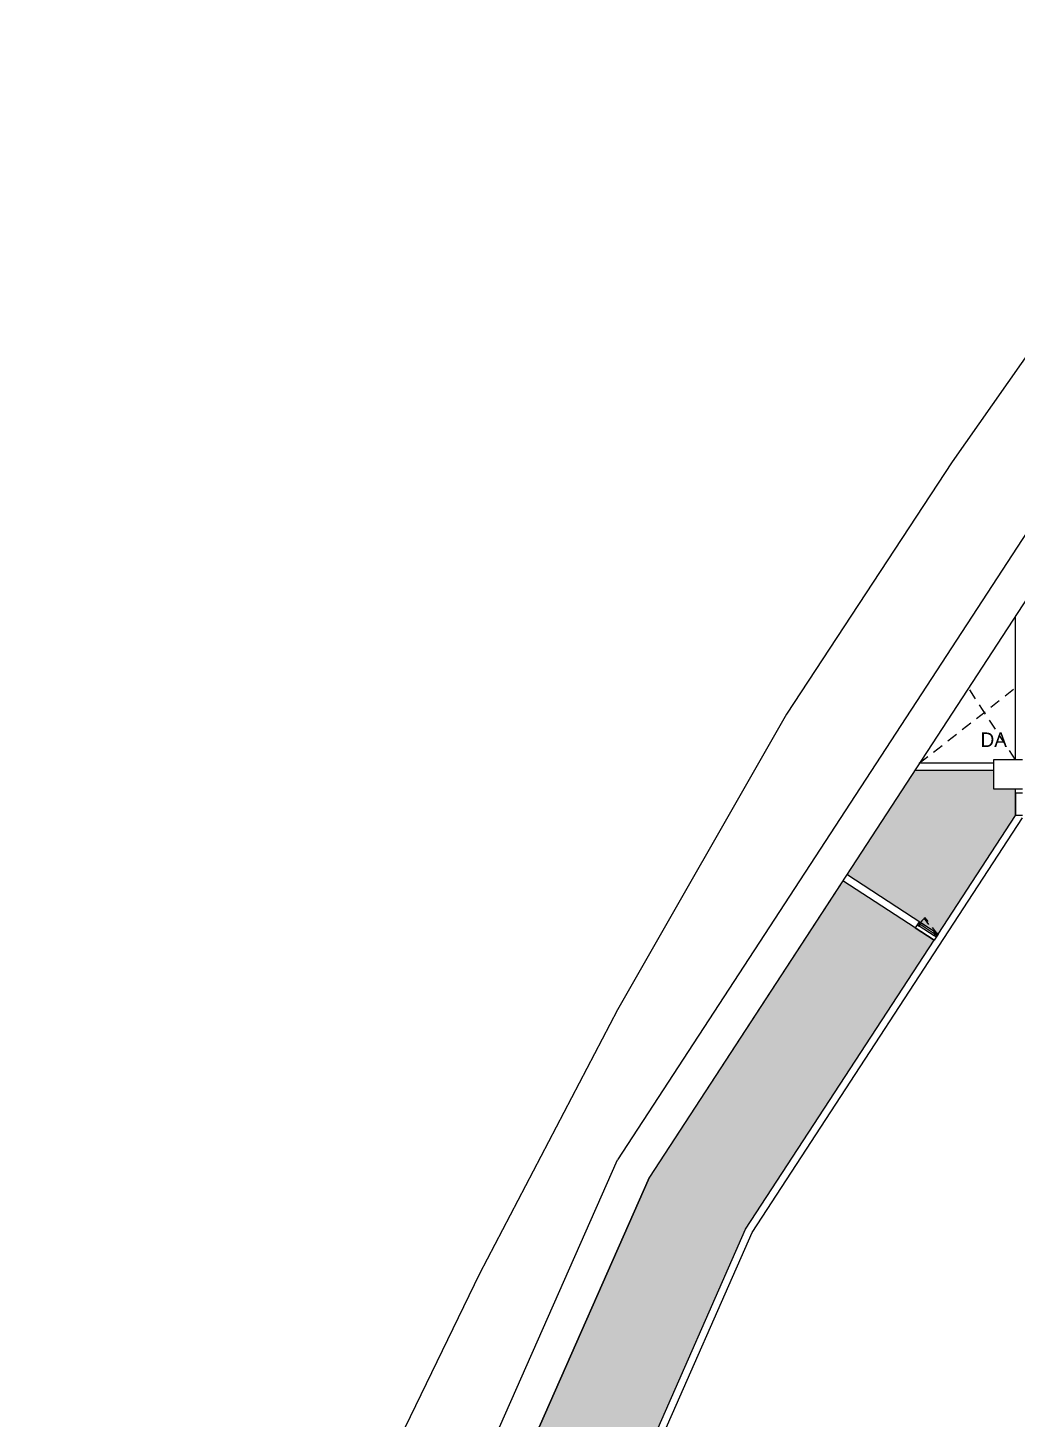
# Model space of a CAD drawing. Header units: millimetres. Extents: x -7718 to 414843, y 91724 to 341395.
# Drawn here: x 80428 to 107653, y 216652 to 254959 of the extents above; entities that cross this region are included whole.
import ezdxf
from ezdxf.enums import TextEntityAlignment as Align

# ---------------------------------------------------------------- set-up
doc = ezdxf.new("R2010")
doc.units = ezdxf.units.MM
doc.header["$LTSCALE"] = 200
doc.header["$MEASUREMENT"] = 0
doc.linetypes.add('HID', pattern=[5, 3, -2])
doc.linetypes.add('HIDDEN', pattern=[2, 1, -1])
doc.layers.add('e-plan', color=9, linetype='CONTINUOUS')
doc.layers.add('sol-252', color=252, linetype='CONTINUOUS')
doc.styles.add('kiahn', font='HY울릉도L.TTF')

msp = doc.modelspace()

# ---------------------------------------------------------------- hatches: boundary and pattern name
at = {"layer": 'sol-252'}
h = msp.add_hatch(color=256, dxfattribs=at)
h.paths.add_polyline_path([(102963, 231645), (104830, 234509), (107003, 234509), (107003, 234009), (107603, 234009), (107603, 233269), (105476, 230007)])
h.paths.add_polyline_path([(102854, 231478), (97534, 223317), (93081, 213209), (96503, 213209), (96503, 213509), (96491, 213509), (100181, 221884), (105367, 229840)])

# ---------------------------------------------------------------- linework, layer by layer
at = {"layer": 'e-plan'}
for p, q in [((116967, 254959), (96652, 223795)), ((117509, 253959), (97534, 223317)), ((110853, 250134), (105860, 243010)), ((105860, 243010), (101307, 236058)), ((107603, 234809), (107603, 238763)), ((101307, 236058), (96652, 227925)), ((107003, 234509), (104830, 234509)), ((107003, 234709), (104960, 234709)), ((107603, 233269), (107603, 234009)), ((107603, 233889), (107603, 233269)), ((107803, 233889), (107603, 233889)), ((100357, 221788), (107803, 233210)), ((105476, 230007), (107603, 233269)), ((107803, 233269), (107603, 233269)), ((102854, 231478), (97534, 223317)), ((105367, 229839), (102854, 231478)), ((105367, 229840), (102854, 231478)), ((105476, 230007), (102963, 231645)), ((104957, 230346), (104848, 230178)), ((104965, 230340), (104911, 230256)), ((104911, 230256), (104940, 230237)), ((104940, 230237), (104952, 230229)), ((104952, 230229), (104980, 230271)), ((105371, 229956), (104952, 230229)), ((104995, 230321), (104965, 230340)), ((104967, 230279), (104995, 230321)), ((104980, 230271), (104967, 230279)), ((105399, 229998), (104980, 230271)), ((105439, 230032), (104995, 230321)), ((100181, 221884), (105367, 229840)), ((100181, 221884), (105367, 229839)), ((104848, 230178), (105367, 229839)), ((105476, 230007), (105367, 229839)), ((105371, 229956), (105399, 229998)), ((105384, 229948), (105371, 229956)), ((105413, 229929), (105384, 229948)), ((105399, 229998), (105411, 229990)), ((105411, 229990), (105439, 230032)), ((105468, 230013), (105413, 229929)), ((105439, 230032), (105468, 230013)), ((96652, 227925), (92855, 220658)), ((79188, 184153), (96652, 223795)), ((80154, 183865), (97534, 223317)), ((97534, 223317), (93081, 213209)), ((96491, 213509), (100181, 221884)), ((96491, 213509), (100181, 221884)), ((96710, 213509), (100357, 221788)), ((92855, 220658), (88492, 211633))]:
    msp.add_line(p, q, dxfattribs=at)
at = {"layer": 'e-plan', "linetype": 'HID', "ltscale": 0.5}
for p, q in [((104960, 234709), (107603, 236786)), ((107603, 234809), (106314, 236786))]:
    msp.add_line(p, q, dxfattribs=at)
at = {"layer": 'e-plan', "ltscale": 0.5}
for p, q in [((107803, 234809), (107003, 234809)), ((107003, 234809), (107003, 234009)), ((107003, 234009), (107803, 234009))]:
    msp.add_line(p, q, dxfattribs=at)
at = {"layer": 'e-plan', "linetype": 'HIDDEN'}
for p, q in [((105123, 230458), (105092, 230433)), ((105092, 230433), (105406, 230008)), ((105439, 230032), (105123, 230458)), ((105406, 230008), (105439, 230032))]:
    msp.add_line(p, q, dxfattribs=at)
msp.add_arc((105439, 230032), 530, 126.513, 146.9007, dxfattribs=at)

# ---------------------------------------------------------------- texts
at = {"layer": 'e-plan', "style": 'kiahn'}
msp.add_text('DA', height=400, dxfattribs=at).set_placement((107371, 235159), align=Align.RIGHT)

doc.saveas('drawing.dxf')
